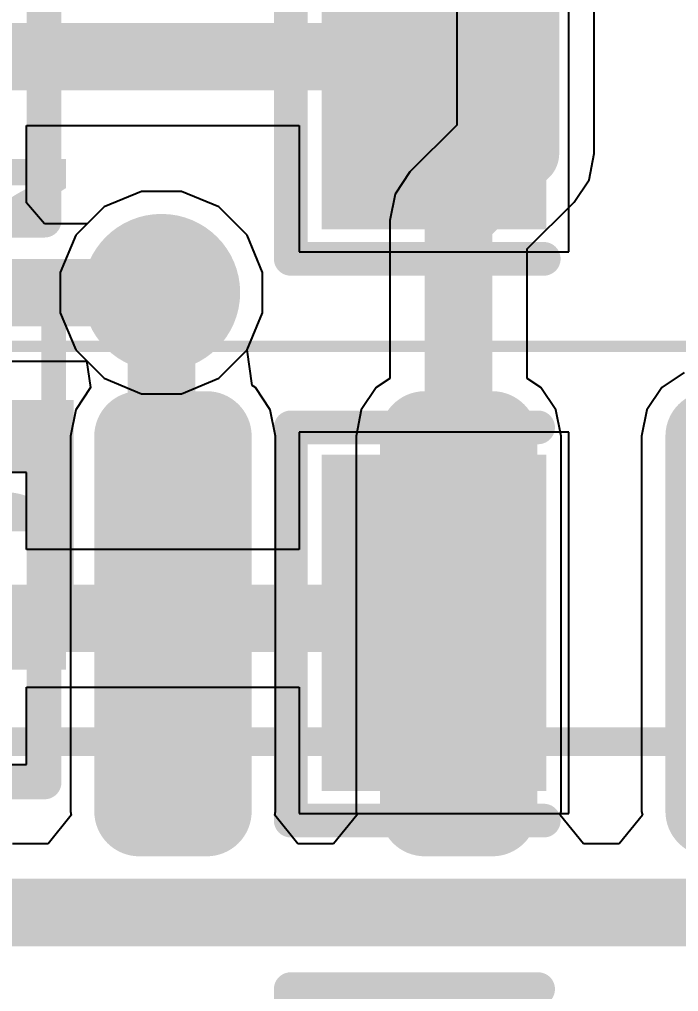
# Model space of a CAD drawing. Header units: millimetres. Extents: x 95 to 305, y 96 to 295.
# Drawn here: x 177.618 to 180.55, y 119.752 to 124.079 of the extents above; entities that cross this region are included whole.
import ezdxf

# ---------------------------------------------------------------- set-up
doc = ezdxf.new("R2010")
doc.units = ezdxf.units.MM
for name, color, linetype in [('BottomLayer', 5, 'Continuous'), ('BottomOverlay', 54, 'Continuous'), ('BottomPaste', 16, 'Continuous'), ('BottomSolder', 6, 'Continuous'), ('Mechanical11', 56, 'Continuous'), ('Mechanical13', 56, 'Continuous'), ('Mechanical15', 56, 'Continuous'), ('TopLayer', 1, 'Continuous'), ('TopOverlay', 2, 'Continuous'), ('TopPaste', 8, 'Continuous'), ('TopSolder', 216, 'Continuous'), ('ViaHoleLayer', 16, 'Continuous')]:
    doc.layers.add(name, color=color, linetype=linetype)
doc.styles.add('Arial', font='arial.ttf', dxfattribs={"height": 0.2})

# ---------------------------------------------------------------- blocks, each defined once
blk = doc.blocks.new('SOIC_14_B_59')
at = {"layer": 'BottomLayer'}
h = blk.add_hatch(color=5, dxfattribs=at)
edge = h.paths.add_edge_path()
edge.add_arc((-3.27599929, 0.15599918), 0.1499997, 90, 180)
edge.add_line((-3.42599899, 0.15599918), (-3.42599899, -0.14400022))
edge.add_arc((-3.27599929, -0.14400022), 0.1499997, 180, 270)
edge.add_line((-3.27599929, -0.29399992), (-1.60599755, -0.29399992))
edge.add_arc((-1.60599755, -0.14400022), 0.1499997, 270, 360)
edge.add_line((-1.45599785, -0.14400022), (-1.45599785, 0.15599918))
edge.add_arc((-1.60599755, 0.15599918), 0.1499997, 0, 90)
edge.add_line((-1.60599755, 0.30599888), (-3.27599929, 0.30599888))
h = blk.add_hatch(color=5, dxfattribs=at)
edge = h.paths.add_edge_path()
edge.add_arc((-3.27599929, -1.11400082), 0.1499997, 90, 180)
edge.add_line((-3.42599899, -1.11400082), (-3.42599899, -1.41400022))
edge.add_arc((-3.27599929, -1.41400022), 0.1499997, 180, 270)
edge.add_line((-3.27599929, -1.56399992), (-1.60599755, -1.56399992))
edge.add_arc((-1.60599755, -1.41400022), 0.1499997, 270, 360)
edge.add_line((-1.45599785, -1.41400022), (-1.45599785, -1.11400082))
edge.add_arc((-1.60599755, -1.11400082), 0.1499997, 0, 90)
edge.add_line((-1.60599755, -0.96400112), (-3.27599929, -0.96400112))
h = blk.add_hatch(color=5, dxfattribs=at)
edge = h.paths.add_edge_path()
edge.add_arc((-3.27599675, -2.38400082), 0.1499997, 90, 180)
edge.add_line((-3.42599645, -2.38400082), (-3.42599645, -2.68400022))
edge.add_arc((-3.27599675, -2.68400022), 0.1499997, 180, 270)
edge.add_line((-3.27599675, -2.83399992), (-1.60599501, -2.83399992))
edge.add_arc((-1.60599501, -2.68400022), 0.1499997, 270, 360)
edge.add_line((-1.45599531, -2.68400022), (-1.45599531, -2.38400082))
edge.add_arc((-1.60599501, -2.38400082), 0.1499997, 0, 90)
edge.add_line((-1.60599501, -2.23400112), (-3.27599675, -2.23400112))
at = {"layer": 'BottomPaste'}
h = blk.add_hatch(color=16, dxfattribs=at)
edge = h.paths.add_edge_path()
edge.add_arc((-3.27599929, 0.15599918), 0.1499997, 90, 180)
edge.add_line((-3.42599899, 0.15599918), (-3.42599899, -0.14400022))
edge.add_arc((-3.27599929, -0.14400022), 0.1499997, 180, 270)
edge.add_line((-3.27599929, -0.29399992), (-1.60599755, -0.29399992))
edge.add_arc((-1.60599755, -0.14400022), 0.1499997, 270, 360)
edge.add_line((-1.45599785, -0.14400022), (-1.45599785, 0.15599918))
edge.add_arc((-1.60599755, 0.15599918), 0.1499997, 0, 90)
edge.add_line((-1.60599755, 0.30599888), (-3.27599929, 0.30599888))
h = blk.add_hatch(color=16, dxfattribs=at)
edge = h.paths.add_edge_path()
edge.add_arc((-3.27599929, -1.11400082), 0.1499997, 90, 180)
edge.add_line((-3.42599899, -1.11400082), (-3.42599899, -1.41400022))
edge.add_arc((-3.27599929, -1.41400022), 0.1499997, 180, 270)
edge.add_line((-3.27599929, -1.56399992), (-1.60599755, -1.56399992))
edge.add_arc((-1.60599755, -1.41400022), 0.1499997, 270, 360)
edge.add_line((-1.45599785, -1.41400022), (-1.45599785, -1.11400082))
edge.add_arc((-1.60599755, -1.11400082), 0.1499997, 0, 90)
edge.add_line((-1.60599755, -0.96400112), (-3.27599929, -0.96400112))
h = blk.add_hatch(color=16, dxfattribs=at)
edge = h.paths.add_edge_path()
edge.add_arc((-3.27599675, -2.38400082), 0.1499997, 90, 180)
edge.add_line((-3.42599645, -2.38400082), (-3.42599645, -2.68400022))
edge.add_arc((-3.27599675, -2.68400022), 0.1499997, 180, 270)
edge.add_line((-3.27599675, -2.83399992), (-1.60599501, -2.83399992))
edge.add_arc((-1.60599501, -2.68400022), 0.1499997, 270, 360)
edge.add_line((-1.45599531, -2.68400022), (-1.45599531, -2.38400082))
edge.add_arc((-1.60599501, -2.38400082), 0.1499997, 0, 90)
edge.add_line((-1.60599501, -2.23400112), (-3.27599675, -2.23400112))
at = {"layer": 'BottomSolder'}
h = blk.add_hatch(color=6, dxfattribs=at)
edge = h.paths.add_edge_path()
edge.add_arc((-3.27599929, 0.15599918), 0.1999996, 90, 180)
edge.add_line((-3.47599889, 0.15599918), (-3.47599889, -0.14400022))
edge.add_arc((-3.27599929, -0.14400022), 0.1999996, 180, 270)
edge.add_line((-3.27599929, -0.34399982), (-1.60599755, -0.34399982))
edge.add_arc((-1.60599755, -0.14400022), 0.1999996, 270, 360)
edge.add_line((-1.40599795, -0.14400022), (-1.40599795, 0.15599918))
edge.add_arc((-1.60599755, 0.15599918), 0.1999996, 0, 90)
edge.add_line((-1.60599755, 0.35599878), (-3.27599929, 0.35599878))
h = blk.add_hatch(color=6, dxfattribs=at)
edge = h.paths.add_edge_path()
edge.add_arc((-3.27599929, -1.11400082), 0.1999996, 90, 180)
edge.add_line((-3.47599889, -1.11400082), (-3.47599889, -1.41400022))
edge.add_arc((-3.27599929, -1.41400022), 0.1999996, 180, 270)
edge.add_line((-3.27599929, -1.61399982), (-1.60599755, -1.61399982))
edge.add_arc((-1.60599755, -1.41400022), 0.1999996, 270, 360)
edge.add_line((-1.40599795, -1.41400022), (-1.40599795, -1.11400082))
edge.add_arc((-1.60599755, -1.11400082), 0.1999996, 0, 90)
edge.add_line((-1.60599755, -0.9140012200000001), (-3.27599929, -0.9140012200000001))
h = blk.add_hatch(color=6, dxfattribs=at)
edge = h.paths.add_edge_path()
edge.add_arc((-3.27599675, -2.38400082), 0.1999996, 90, 180)
edge.add_line((-3.47599635, -2.38400082), (-3.47599635, -2.68400022))
edge.add_arc((-3.27599675, -2.68400022), 0.1999996, 180, 270)
edge.add_line((-3.27599675, -2.88399982), (-1.60599501, -2.88399982))
edge.add_arc((-1.60599501, -2.68400022), 0.1999996, 270, 360)
edge.add_line((-1.40599541, -2.68400022), (-1.40599541, -2.38400082))
edge.add_arc((-1.60599501, -2.38400082), 0.1999996, 0, 90.00000000000013)
edge.add_line((-1.60599501, -2.18400122), (-3.27599675, -2.18400122))
at = {"layer": 'Mechanical13', "const_width": 0.127}
blk.add_lwpolyline([(-1.91600074, -4.3190033), (-1.91600074, 4.330999719999999)], dxfattribs=at)
at = {"layer": 'Mechanical15', "const_width": 0.0499999}
blk.add_lwpolyline([(-3.67599976, -4.56900026), (-3.6760023, 4.58099922)], dxfattribs=at)
blk = doc.blocks.new('RES0805_83')
at = {"layer": 'TopLayer'}
for points in [[(-1.38780139, 0.67829938), (-0.4878006499999999, 0.67829938), (-0.4878006499999999, -0.7187006199999999), (-1.38780139, -0.7187006199999999)], [(0.49219993, 0.67829938), (1.39220067, 0.67829938), (1.39220067, -0.7187006199999999), (0.49219993, -0.7187006199999999)]]:
    blk.add_hatch(color=1, dxfattribs=at).paths.add_polyline_path(points)
at = {"layer": 'TopPaste'}
for points in [[(-1.38780139, 0.67829938), (-0.4878006499999999, 0.67829938), (-0.4878006499999999, -0.7187006199999999), (-1.38780139, -0.7187006199999999)], [(0.49219993, 0.67829938), (1.39220067, 0.67829938), (1.39220067, -0.7187006199999999), (0.49219993, -0.7187006199999999)]]:
    blk.add_hatch(color=8, dxfattribs=at).paths.add_polyline_path(points)
at = {"layer": 'TopSolder'}
for points in [[(-1.43780129, 0.72829928), (-0.43780075, 0.72829928), (-0.43780075, -0.76870052), (-1.43780129, -0.76870052)], [(0.44220003, 0.72829928), (1.44220057, 0.72829928), (1.44220057, -0.76870052), (0.44220003, -0.76870052)]]:
    blk.add_hatch(color=216, dxfattribs=at).paths.add_polyline_path(points)
at = {"layer": 'TopOverlay', "const_width": 0.1499997}
for points in [[(-1.57500066, 0.8500008399999999), (-0.47500032, 0.8500008399999999)], [(0.47500032, 0.8500008399999999), (1.57500066, 0.8500008399999999)], [(-1.57500066, -0.87499952), (-1.57500066, 0.8249996199999998)], [(1.57500066, -0.87499952), (1.57500066, 0.8249996199999998)], [(-1.57500066, -0.90000074), (-0.4499991, -0.90000074)], [(0.47500032, -0.90000074), (1.57500066, -0.90000074)]]:
    blk.add_lwpolyline(points, dxfattribs=at)
at = {"layer": 'TopOverlay', "const_width": 0.07499858}
for points in [[(-1.61250122, 0.8500008399999999, 1), (-1.5375001, 0.8500008399999999, 1)], [(-0.5125008799999999, 0.8500008399999999, 1), (-0.43749976, 0.8500008399999999, 1)], [(0.43749976, 0.8500008399999999, 1), (0.5125008799999999, 0.8500008399999999, 1)], [(1.5375001, 0.8500008399999999, 1), (1.61250122, 0.8500008399999999, 1)], [(-1.61250122, 0.8249996199999998, 1), (-1.5375001, 0.8249996199999998, 1)], [(1.5375001, 0.8249996199999998, 1), (1.61250122, 0.8249996199999998, 1)], [(-1.61250122, -0.87499952, 1), (-1.5375001, -0.87499952, 1)], [(1.5375001, -0.87499952, 1), (1.61250122, -0.87499952, 1)], [(-1.61250122, -0.90000074, 1), (-1.5375001, -0.90000074, 1)], [(-0.4874996599999999, -0.90000074, 1), (-0.41249854, -0.90000074, 1)], [(0.43749976, -0.90000074, 1), (0.5125008799999999, -0.90000074, 1)], [(1.5375001, -0.90000074, 1), (1.61250122, -0.90000074, 1)]]:
    blk.add_lwpolyline(points, format="xyb", close=True, dxfattribs=at)
blk = doc.blocks.new('RES0805_84')
at = {"layer": 'TopLayer'}
for points in [[(-1.38780139, 0.67829938), (-0.4878006499999999, 0.67829938), (-0.4878006499999999, -0.7187006199999999), (-1.38780139, -0.7187006199999999)], [(0.49219993, 0.67829938), (1.39220067, 0.67829938), (1.39220067, -0.7187006199999999), (0.49219993, -0.7187006199999999)]]:
    blk.add_hatch(color=1, dxfattribs=at).paths.add_polyline_path(points)
at = {"layer": 'TopPaste'}
for points in [[(-1.38780139, 0.67829938), (-0.4878006499999999, 0.67829938), (-0.4878006499999999, -0.7187006199999999), (-1.38780139, -0.7187006199999999)], [(0.49219993, 0.67829938), (1.39220067, 0.67829938), (1.39220067, -0.7187006199999999), (0.49219993, -0.7187006199999999)]]:
    blk.add_hatch(color=8, dxfattribs=at).paths.add_polyline_path(points)
at = {"layer": 'TopSolder'}
for points in [[(-1.43780129, 0.72829928), (-0.43780075, 0.72829928), (-0.43780075, -0.76870052), (-1.43780129, -0.76870052)], [(0.44220003, 0.72829928), (1.44220057, 0.72829928), (1.44220057, -0.76870052), (0.44220003, -0.76870052)]]:
    blk.add_hatch(color=216, dxfattribs=at).paths.add_polyline_path(points)
at = {"layer": 'TopOverlay', "const_width": 0.1499997}
for points in [[(-1.57500066, 0.8500008399999999), (-0.47500032, 0.8500008399999999)], [(0.47500032, 0.8500008399999999), (1.57500066, 0.8500008399999999)], [(-1.57500066, -0.87499952), (-1.57500066, 0.8249996199999998)], [(1.57500066, -0.87499952), (1.57500066, 0.8249996199999998)], [(-1.57500066, -0.90000074), (-0.4499991, -0.90000074)], [(0.47500032, -0.90000074), (1.57500066, -0.90000074)]]:
    blk.add_lwpolyline(points, dxfattribs=at)
at = {"layer": 'TopOverlay', "const_width": 0.07499858}
for points in [[(-1.61250122, 0.8500008399999999, 1), (-1.5375001, 0.8500008399999999, 1)], [(-0.5125008799999999, 0.8500008399999999, 1), (-0.43749976, 0.8500008399999999, 1)], [(0.43749976, 0.8500008399999999, 1), (0.5125008799999999, 0.8500008399999999, 1)], [(1.5375001, 0.8500008399999999, 1), (1.61250122, 0.8500008399999999, 1)], [(-1.61250122, 0.8249996199999998, 1), (-1.5375001, 0.8249996199999998, 1)], [(1.5375001, 0.8249996199999998, 1), (1.61250122, 0.8249996199999998, 1)], [(-1.61250122, -0.87499952, 1), (-1.5375001, -0.87499952, 1)], [(1.5375001, -0.87499952, 1), (1.61250122, -0.87499952, 1)], [(-1.61250122, -0.90000074, 1), (-1.5375001, -0.90000074, 1)], [(-0.4874996599999999, -0.90000074, 1), (-0.41249854, -0.90000074, 1)], [(0.43749976, -0.90000074, 1), (0.5125008799999999, -0.90000074, 1)], [(1.5375001, -0.90000074, 1), (1.61250122, -0.90000074, 1)]]:
    blk.add_lwpolyline(points, format="xyb", close=True, dxfattribs=at)
blk = doc.blocks.new('RES0805_85')
at = {"layer": 'TopLayer'}
for points in [[(-1.38780139, 0.67829938), (-0.4878006499999999, 0.67829938), (-0.4878006499999999, -0.7187006199999999), (-1.38780139, -0.7187006199999999)], [(0.49219993, 0.67829938), (1.39220067, 0.67829938), (1.39220067, -0.7187006199999999), (0.49219993, -0.7187006199999999)]]:
    blk.add_hatch(color=1, dxfattribs=at).paths.add_polyline_path(points)
at = {"layer": 'TopPaste'}
for points in [[(-1.38780139, 0.67829938), (-0.4878006499999999, 0.67829938), (-0.4878006499999999, -0.7187006199999999), (-1.38780139, -0.7187006199999999)], [(0.49219993, 0.67829938), (1.39220067, 0.67829938), (1.39220067, -0.7187006199999999), (0.49219993, -0.7187006199999999)]]:
    blk.add_hatch(color=8, dxfattribs=at).paths.add_polyline_path(points)
at = {"layer": 'TopSolder'}
for points in [[(-1.43780129, 0.72829928), (-0.43780075, 0.72829928), (-0.43780075, -0.76870052), (-1.43780129, -0.76870052)], [(0.44220003, 0.72829928), (1.44220057, 0.72829928), (1.44220057, -0.76870052), (0.44220003, -0.76870052)]]:
    blk.add_hatch(color=216, dxfattribs=at).paths.add_polyline_path(points)
at = {"layer": 'TopOverlay', "const_width": 0.1499997}
for points in [[(-1.57500066, 0.8500008399999999), (-0.47500032, 0.8500008399999999)], [(0.47500032, 0.8500008399999999), (1.57500066, 0.8500008399999999)], [(-1.57500066, -0.87499952), (-1.57500066, 0.8249996199999998)], [(1.57500066, -0.87499952), (1.57500066, 0.8249996199999998)], [(-1.57500066, -0.90000074), (-0.4499991, -0.90000074)], [(0.47500032, -0.90000074), (1.57500066, -0.90000074)]]:
    blk.add_lwpolyline(points, dxfattribs=at)
at = {"layer": 'TopOverlay', "const_width": 0.07499858}
for points in [[(-1.61250122, 0.8500008399999999, 1), (-1.5375001, 0.8500008399999999, 1)], [(-0.5125008799999999, 0.8500008399999999, 1), (-0.43749976, 0.8500008399999999, 1)], [(0.43749976, 0.8500008399999999, 1), (0.5125008799999999, 0.8500008399999999, 1)], [(1.5375001, 0.8500008399999999, 1), (1.61250122, 0.8500008399999999, 1)], [(-1.61250122, 0.8249996199999998, 1), (-1.5375001, 0.8249996199999998, 1)], [(1.5375001, 0.8249996199999998, 1), (1.61250122, 0.8249996199999998, 1)], [(-1.61250122, -0.87499952, 1), (-1.5375001, -0.87499952, 1)], [(1.5375001, -0.87499952, 1), (1.61250122, -0.87499952, 1)], [(-1.61250122, -0.90000074, 1), (-1.5375001, -0.90000074, 1)], [(-0.4874996599999999, -0.90000074, 1), (-0.41249854, -0.90000074, 1)], [(0.43749976, -0.90000074, 1), (0.5125008799999999, -0.90000074, 1)], [(1.5375001, -0.90000074, 1), (1.61250122, -0.90000074, 1)]]:
    blk.add_lwpolyline(points, format="xyb", close=True, dxfattribs=at)
blk = doc.blocks.new('LED0603_GREEN_139')
at = {"layer": 'TopLayer'}
for points in [[(-1.09995843, 0.49992153), (-0.39995729, 0.49992153), (-0.39995729, -0.50007901), (-1.09995843, -0.50007901)], [(0.40003857, 0.49992153), (1.10003971, 0.49992153), (1.10003971, -0.50007901), (0.40003857, -0.50007901)]]:
    blk.add_hatch(color=1, dxfattribs=at).paths.add_polyline_path(points)
at = {"layer": 'TopPaste'}
for points in [[(-1.09995843, 0.49992153), (-0.39995729, 0.49992153), (-0.39995729, -0.50007901), (-1.09995843, -0.50007901)], [(0.40003857, 0.49992153), (1.10003971, 0.49992153), (1.10003971, -0.50007901), (0.40003857, -0.50007901)]]:
    blk.add_hatch(color=8, dxfattribs=at).paths.add_polyline_path(points)
at = {"layer": 'TopSolder'}
for points in [[(-1.14995833, 0.54992143), (-0.34995739, 0.54992143), (-0.34995739, -0.55007891), (-1.14995833, -0.55007891)], [(0.35003867, 0.54992143), (1.15003961, 0.54992143), (1.15003961, -0.55007891), (0.35003867, -0.55007891)]]:
    blk.add_hatch(color=216, dxfattribs=at).paths.add_polyline_path(points)
at = {"layer": 'Mechanical11', "const_width": 0.0999998}
for points in [[(-1.29996184, 0.6999224), (1.30003804, 0.6999224)], [(-1.29996184, -0.7000798799999999), (-1.29996184, 0.6999224)], [(1.30003804, -0.7000798799999999), (1.30003804, 0.6999224)], [(-1.29996184, -0.7000798799999999), (1.30003804, -0.7000798799999999)]]:
    blk.add_lwpolyline(points, dxfattribs=at)
at = {"layer": 'Mechanical11', "const_width": 0.0499999}
for points in [[(-1.32496052, 0.6999224, 1), (-1.27496316, 0.6999224, 1)], [(-1.32496052, 0.6999224, 1), (-1.27496316, 0.6999224, 1)], [(1.27503936, 0.6999224, 1), (1.32503672, 0.6999224, 1)], [(1.27503936, 0.6999224, 1), (1.32503672, 0.6999224, 1)], [(-1.32496052, -0.7000798799999999, 1), (-1.27496316, -0.7000798799999999, 1)], [(-1.32496052, -0.7000798799999999, 1), (-1.27496316, -0.7000798799999999, 1)], [(1.27503936, -0.7000798799999999, 1), (1.32503672, -0.7000798799999999, 1)], [(1.27503936, -0.7000798799999999, 1), (1.32503672, -0.7000798799999999, 1)]]:
    blk.add_lwpolyline(points, format="xyb", close=True, dxfattribs=at)
at = {"layer": 'Mechanical15', "const_width": 0.0999998}
for points in [[(-0.7999603, 0.3999229999999999), (0.8000390399999999, 0.3999229999999999)], [(-0.7999603, -0.40007794), (-0.7999603, 0.3999229999999999)], [(-0.69996304, -0.40008048), (-0.69996304, 0.39992046)], [(-0.5999606999999999, -0.40007794), (-0.5999606999999999, 0.39992046)], [(-0.4999634399999999, 0.39992046), (-0.49995836, -0.40008048)], [(0.8000390399999999, -0.40007794), (0.8000390399999999, 0.3999229999999999)], [(-0.7999603, -0.40007794), (0.8000390399999999, -0.40007794)]]:
    blk.add_lwpolyline(points, dxfattribs=at)
at = {"layer": 'Mechanical15', "const_width": 0.0499999}
for points in [[(-0.8249589799999999, 0.3999229999999999, 1), (-0.77496162, 0.3999229999999999, 1)], [(-0.8249589799999999, 0.3999229999999999, 1), (-0.77496162, 0.3999229999999999, 1)], [(-0.7249617199999999, 0.39992046, 1), (-0.6749643599999999, 0.39992046, 1)], [(-0.62495938, 0.39992046, 1), (-0.57496202, 0.39992046, 1)], [(-0.52496212, 0.39992046, 1), (-0.47496476, 0.39992046, 1)], [(0.77504036, 0.3999229999999999, 1), (0.8250377199999999, 0.3999229999999999, 1)], [(0.77504036, 0.3999229999999999, 1), (0.8250377199999999, 0.3999229999999999, 1)], [(-0.8249589799999999, -0.40007794, 1), (-0.77496162, -0.40007794, 1)], [(-0.8249589799999999, -0.40007794, 1), (-0.77496162, -0.40007794, 1)], [(-0.7249617199999999, -0.40008048, 1), (-0.6749643599999999, -0.40008048, 1)], [(-0.62495938, -0.40007794, 1), (-0.57496202, -0.40007794, 1)], [(-0.52495704, -0.40008048, 1), (-0.4749596799999999, -0.40008048, 1)], [(0.77504036, -0.40007794, 1), (0.8250377199999999, -0.40007794, 1)], [(0.77504036, -0.40007794, 1), (0.8250377199999999, -0.40007794, 1)]]:
    blk.add_lwpolyline(points, format="xyb", close=True, dxfattribs=at)
at = {"layer": 'TopOverlay', "const_width": 0.1499997}
for points in [[(-1.32995924, -0.7300798199999999), (-1.32995924, 0.72992234)], [(-1.32995924, 0.72992234), (-0.4250004199999999, 0.72992234)], [(0.4250004199999999, 0.72992234), (1.33003798, 0.72992234)], [(1.33003798, -0.7300798199999999), (1.33003798, 0.72992234)], [(-0.22500082, -0.5499989), (-0.22500082, 0.5499989)], [(-1.32995924, -0.7300798199999999), (-0.3999992, -0.7300798199999999)], [(0.4250004199999999, -0.7300798199999999), (1.33003798, -0.7300798199999999)]]:
    blk.add_lwpolyline(points, dxfattribs=at)
at = {"layer": 'TopOverlay', "const_width": 0.07499858}
for points in [[(-1.3674598, 0.72992234, 1), (-1.29245868, 0.72992234, 1)], [(-1.3674598, 0.72992234, 1), (-1.29245868, 0.72992234, 1)], [(-0.46250098, 0.72992234, 1), (-0.38749986, 0.72992234, 1)], [(0.38749986, 0.72992234, 1), (0.46250098, 0.72992234, 1)], [(1.29253742, 0.72992234, 1), (1.36753854, 0.72992234, 1)], [(1.29253742, 0.72992234, 1), (1.36753854, 0.72992234, 1)], [(-0.26250138, 0.5499989, 1), (-0.18750026, 0.5499989, 1)], [(-0.26250138, -0.5499989, 1), (-0.18750026, -0.5499989, 1)], [(-1.3674598, -0.7300798199999999, 1), (-1.29245868, -0.7300798199999999, 1)], [(-1.3674598, -0.7300798199999999, 1), (-1.29245868, -0.7300798199999999, 1)], [(-0.43749976, -0.7300798199999999, 1), (-0.36249864, -0.7300798199999999, 1)], [(0.38749986, -0.7300798199999999, 1), (0.46250098, -0.7300798199999999, 1)], [(1.29253742, -0.7300798199999999, 1), (1.36753854, -0.7300798199999999, 1)], [(1.29253742, -0.7300798199999999, 1), (1.36753854, -0.7300798199999999, 1)]]:
    blk.add_lwpolyline(points, format="xyb", close=True, dxfattribs=at)
blk = doc.blocks.new('LED0603_GREEN_140')
at = {"layer": 'TopLayer'}
for points in [[(-1.09995843, 0.49992153), (-0.39995729, 0.49992153), (-0.39995729, -0.50007901), (-1.09995843, -0.50007901)], [(0.40003857, 0.49992153), (1.10003971, 0.49992153), (1.10003971, -0.50007901), (0.40003857, -0.50007901)]]:
    blk.add_hatch(color=1, dxfattribs=at).paths.add_polyline_path(points)
at = {"layer": 'TopPaste'}
for points in [[(-1.09995843, 0.49992153), (-0.39995729, 0.49992153), (-0.39995729, -0.50007901), (-1.09995843, -0.50007901)], [(0.40003857, 0.49992153), (1.10003971, 0.49992153), (1.10003971, -0.50007901), (0.40003857, -0.50007901)]]:
    blk.add_hatch(color=8, dxfattribs=at).paths.add_polyline_path(points)
at = {"layer": 'TopSolder'}
for points in [[(-1.14995833, 0.54992143), (-0.34995739, 0.54992143), (-0.34995739, -0.55007891), (-1.14995833, -0.55007891)], [(0.35003867, 0.54992143), (1.15003961, 0.54992143), (1.15003961, -0.55007891), (0.35003867, -0.55007891)]]:
    blk.add_hatch(color=216, dxfattribs=at).paths.add_polyline_path(points)
at = {"layer": 'Mechanical11', "const_width": 0.0999998}
for points in [[(-1.29996184, 0.6999224), (1.30003804, 0.6999224)], [(-1.29996184, -0.7000798799999999), (-1.29996184, 0.6999224)], [(1.30003804, -0.7000798799999999), (1.30003804, 0.6999224)], [(-1.29996184, -0.7000798799999999), (1.30003804, -0.7000798799999999)]]:
    blk.add_lwpolyline(points, dxfattribs=at)
at = {"layer": 'Mechanical11', "const_width": 0.0499999}
for points in [[(-1.32496052, 0.6999224, 1), (-1.27496316, 0.6999224, 1)], [(-1.32496052, 0.6999224, 1), (-1.27496316, 0.6999224, 1)], [(1.27503936, 0.6999224, 1), (1.32503672, 0.6999224, 1)], [(1.27503936, 0.6999224, 1), (1.32503672, 0.6999224, 1)], [(-1.32496052, -0.7000798799999999, 1), (-1.27496316, -0.7000798799999999, 1)], [(-1.32496052, -0.7000798799999999, 1), (-1.27496316, -0.7000798799999999, 1)], [(1.27503936, -0.7000798799999999, 1), (1.32503672, -0.7000798799999999, 1)], [(1.27503936, -0.7000798799999999, 1), (1.32503672, -0.7000798799999999, 1)]]:
    blk.add_lwpolyline(points, format="xyb", close=True, dxfattribs=at)
at = {"layer": 'Mechanical15', "const_width": 0.0999998}
for points in [[(-0.7999603, 0.3999229999999999), (0.8000390399999999, 0.3999229999999999)], [(-0.7999603, -0.40007794), (-0.7999603, 0.3999229999999999)], [(-0.69996304, -0.40008048), (-0.69996304, 0.39992046)], [(-0.5999606999999999, -0.40007794), (-0.5999606999999999, 0.39992046)], [(-0.4999634399999999, 0.39992046), (-0.49995836, -0.40008048)], [(0.8000390399999999, -0.40007794), (0.8000390399999999, 0.3999229999999999)], [(-0.7999603, -0.40007794), (0.8000390399999999, -0.40007794)]]:
    blk.add_lwpolyline(points, dxfattribs=at)
at = {"layer": 'Mechanical15', "const_width": 0.0499999}
for points in [[(-0.8249589799999999, 0.3999229999999999, 1), (-0.77496162, 0.3999229999999999, 1)], [(-0.8249589799999999, 0.3999229999999999, 1), (-0.77496162, 0.3999229999999999, 1)], [(-0.7249617199999999, 0.39992046, 1), (-0.6749643599999999, 0.39992046, 1)], [(-0.62495938, 0.39992046, 1), (-0.57496202, 0.39992046, 1)], [(-0.52496212, 0.39992046, 1), (-0.47496476, 0.39992046, 1)], [(0.77504036, 0.3999229999999999, 1), (0.8250377199999999, 0.3999229999999999, 1)], [(0.77504036, 0.3999229999999999, 1), (0.8250377199999999, 0.3999229999999999, 1)], [(-0.8249589799999999, -0.40007794, 1), (-0.77496162, -0.40007794, 1)], [(-0.8249589799999999, -0.40007794, 1), (-0.77496162, -0.40007794, 1)], [(-0.7249617199999999, -0.40008048, 1), (-0.6749643599999999, -0.40008048, 1)], [(-0.62495938, -0.40007794, 1), (-0.57496202, -0.40007794, 1)], [(-0.52495704, -0.40008048, 1), (-0.4749596799999999, -0.40008048, 1)], [(0.77504036, -0.40007794, 1), (0.8250377199999999, -0.40007794, 1)], [(0.77504036, -0.40007794, 1), (0.8250377199999999, -0.40007794, 1)]]:
    blk.add_lwpolyline(points, format="xyb", close=True, dxfattribs=at)
at = {"layer": 'TopOverlay', "const_width": 0.1499997}
for points in [[(-1.32995924, -0.7300798199999999), (-1.32995924, 0.72992234)], [(-1.32995924, 0.72992234), (-0.4250004199999999, 0.72992234)], [(0.4250004199999999, 0.72992234), (1.33003798, 0.72992234)], [(1.33003798, -0.7300798199999999), (1.33003798, 0.72992234)], [(-0.22500082, -0.5499989), (-0.22500082, 0.5499989)], [(-1.32995924, -0.7300798199999999), (-0.3999992, -0.7300798199999999)], [(0.4250004199999999, -0.7300798199999999), (1.33003798, -0.7300798199999999)]]:
    blk.add_lwpolyline(points, dxfattribs=at)
at = {"layer": 'TopOverlay', "const_width": 0.07499858}
for points in [[(-1.3674598, 0.72992234, 1), (-1.29245868, 0.72992234, 1)], [(-1.3674598, 0.72992234, 1), (-1.29245868, 0.72992234, 1)], [(-0.46250098, 0.72992234, 1), (-0.38749986, 0.72992234, 1)], [(0.38749986, 0.72992234, 1), (0.46250098, 0.72992234, 1)], [(1.29253742, 0.72992234, 1), (1.36753854, 0.72992234, 1)], [(1.29253742, 0.72992234, 1), (1.36753854, 0.72992234, 1)], [(-0.26250138, 0.5499989, 1), (-0.18750026, 0.5499989, 1)], [(-0.26250138, -0.5499989, 1), (-0.18750026, -0.5499989, 1)], [(-1.3674598, -0.7300798199999999, 1), (-1.29245868, -0.7300798199999999, 1)], [(-1.3674598, -0.7300798199999999, 1), (-1.29245868, -0.7300798199999999, 1)], [(-0.43749976, -0.7300798199999999, 1), (-0.36249864, -0.7300798199999999, 1)], [(0.38749986, -0.7300798199999999, 1), (0.46250098, -0.7300798199999999, 1)], [(1.29253742, -0.7300798199999999, 1), (1.36753854, -0.7300798199999999, 1)], [(1.29253742, -0.7300798199999999, 1), (1.36753854, -0.7300798199999999, 1)]]:
    blk.add_lwpolyline(points, format="xyb", close=True, dxfattribs=at)

msp = doc.modelspace()

# ---------------------------------------------------------------- hatches: boundary and pattern name
at = {"layer": 'BottomLayer'}
h = msp.add_hatch(color=5, dxfattribs=at)
edge = h.paths.add_edge_path()
edge.add_arc((178.2499991, 122.86303088), 0.2999994, 0, 360)
at = {"layer": 'BottomSolder'}
h = msp.add_hatch(color=6, dxfattribs=at)
edge = h.paths.add_edge_path()
edge.add_arc((178.2499991, 122.86303088), 0.3499993, 0, 360)
at = {"layer": 'TopLayer'}
h = msp.add_hatch(color=1, dxfattribs=at)
edge = h.paths.add_edge_path()
edge.add_arc((178.2499991, 122.86303088), 0.2999994, 0, 360)
at = {"layer": 'TopSolder'}
h = msp.add_hatch(color=216, dxfattribs=at)
edge = h.paths.add_edge_path()
edge.add_arc((178.2499991, 122.86303088), 0.3499993, 0, 360)
at = {"layer": 'ViaHoleLayer'}
h = msp.add_hatch(color=16, dxfattribs=at)
edge = h.paths.add_edge_path()
edge.add_arc((178.2499991, 122.86303088), 0.1499997, 0, 360)

# ---------------------------------------------------------------- linework, layer by layer
at = {"layer": 'BottomLayer'}
for p, q in [((179.56312068, 124.20153214), (179.56312068, 123.60872662)), ((180.1748746, 123.48204158), (180.1748746, 124.20153214)), ((179.56312068, 123.60872662), (179.3549118, 123.40052028)), ((180.15159042, 123.36497552), (180.17487714, 123.48202888)), ((180.17487714, 123.48202888), (180.1748746, 123.48204158)), ((179.3549118, 123.40052028), (179.28860764, 123.30128502)), ((180.08528626, 123.26574026), (180.15159042, 123.36497552)), ((178.1604895, 123.31302998), (177.99509486, 123.2445211)), ((178.3395087, 123.31302998), (178.1604895, 123.31302998)), ((178.50490334, 123.2445211), (178.3395087, 123.31302998)), ((179.28860764, 123.30128502), (179.26532092, 123.18423166)), ((179.87707738, 123.05753138), (180.08527864, 123.26573518)), ((180.08527864, 123.26573518), (180.08528626, 123.26574026)), ((177.99509486, 123.2445211), (177.86850888, 123.11793512)), ((178.63148932, 123.11793512), (178.50490334, 123.2445211)), ((179.26532092, 123.18423166), (179.26532346, 123.18421896)), ((179.26532346, 123.18421896), (179.26532346, 122.48068214)), ((177.86850888, 123.11793512), (177.8, 122.95254048)), ((178.6999982, 122.95254048), (178.63148932, 123.11793512)), ((179.87707738, 122.48068214), (179.87707738, 123.05753138)), ((177.8, 122.95254048), (177.8, 122.77352128)), ((178.6999982, 122.77352128), (178.6999982, 122.95254048)), ((177.8, 122.77352128), (177.86850888, 122.60812664)), ((178.63148932, 122.60812918), (178.6999982, 122.77352128)), ((177.86850888, 122.60812664), (177.91610594, 122.56052958)), ((178.65298026, 122.45001164), (178.63148932, 122.60812918)), ((177.91610594, 122.56052958), (177.9349121, 122.44031392)), ((179.26532346, 122.48068214), (179.2049121, 122.440319)), ((179.93748874, 122.440319), (179.87707738, 122.48068214)), ((180.57414736, 122.50662316), (180.4749121, 122.440319)), ((177.9349121, 122.44031392), (177.86860794, 122.3410812)), ((178.66748874, 122.44031646), (178.65298026, 122.45001164)), ((178.7337929, 122.3410812), (178.66748874, 122.44031646)), ((179.2049121, 122.440319), (179.13860794, 122.34108374)), ((180.0037929, 122.34108374), (179.93748874, 122.440319)), ((180.4749121, 122.440319), (180.40860794, 122.34108374)), ((177.86860794, 122.3410812), (177.84532376, 122.22402784)), ((178.75707708, 122.22402784), (178.7337929, 122.3410812)), ((179.13860794, 122.34108374), (179.11532376, 122.22403038)), ((180.02707708, 122.22403038), (180.0037929, 122.34108374)), ((180.40860794, 122.34108374), (180.38532376, 122.22403038)), ((177.84532376, 122.22402784), (177.84532376, 120.55402864)), ((178.75707708, 120.55402864), (178.75707708, 122.22402784)), ((179.11532376, 122.22403038), (179.11532376, 120.55403118)), ((180.02707708, 120.55403118), (180.02707708, 122.22403038)), ((180.38532376, 122.22403038), (180.38532376, 120.55403118)), ((177.8487299, 120.5369065), (177.7455805, 120.40990396)), ((177.84532376, 120.55402864), (177.8487299, 120.5369065)), ((178.75367094, 120.5369065), (178.75707708, 120.55402864)), ((178.85682034, 120.40990396), (178.75367094, 120.5369065)), ((179.1187299, 120.5369065), (179.0155805, 120.40990396)), ((179.11532376, 120.55403118), (179.1187299, 120.5369065)), ((180.02367094, 120.5369065), (180.02707708, 120.55403118)), ((180.12682034, 120.40990396), (180.02367094, 120.5369065)), ((180.3887299, 120.5369065), (180.2855805, 120.40990396)), ((180.38532376, 120.55403118), (180.3887299, 120.5369065)), ((177.7455805, 120.40990396), (177.58682034, 120.40990396)), ((179.0155805, 120.40990396), (178.85682034, 120.40990396)), ((180.2855805, 120.40990396), (180.12682034, 120.40990396))]:
    msp.add_line(p, q, dxfattribs=at)
at = {"layer": 'BottomLayer', "const_width": 0.2999994}
for points in [[(179.86899764, 123.48202888), (179.86899764, 125.05003184)], [(179.57120042, 123.18423166), (179.86899764, 123.48202888)], [(179.57120042, 121.38903078), (179.57120042, 123.18423166)], [(178.2499991, 121.69022652), (178.2499991, 122.86303088)], [(178.2499991, 121.69022652), (178.299999, 121.64022662)], [(178.17500052, 121.51522814), (178.299999, 121.64022662)], [(178.17500052, 121.51522814), (178.30120042, 121.38902824)], [(176.53400558, 120.104027), (181.51599714, 120.104027)]]:
    msp.add_lwpolyline(points, dxfattribs=at)
at = {"layer": 'BottomLayer', "const_width": 0.1499997}
for points in [[(179.79399906, 123.48202888, 1), (179.94399622, 123.48202888, 1)], [(179.79399906, 123.48202888, 1), (179.94399622, 123.48202888, 1)], [(179.49620184, 123.18423166, 1), (179.646199, 123.18423166, 1)], [(179.49620184, 123.18423166, 1), (179.646199, 123.18423166, 1)], [(178.17500052, 122.86303088, 1), (178.32499768, 122.86303088, 1)], [(178.17500052, 121.69022652, 1), (178.32499768, 121.69022652, 1)], [(178.17500052, 121.69022652, 1), (178.32499768, 121.69022652, 1)], [(178.22500042, 121.64022662, 1), (178.37499758, 121.64022662, 1)], [(178.22500042, 121.64022662, 1), (178.37499758, 121.64022662, 1)], [(178.10000194, 121.51522814, 1), (178.2499991, 121.51522814, 1)], [(178.10000194, 121.51522814, 1), (178.2499991, 121.51522814, 1)], [(178.22620184, 121.38902824, 1), (178.376199, 121.38902824, 1)], [(179.49620184, 121.38903078, 1), (179.646199, 121.38903078, 1)]]:
    msp.add_lwpolyline(points, format="xyb", close=True, dxfattribs=at)
at = {"layer": 'TopLayer'}
for p, q in [((180.06219766, 123.04432846), (180.06219766, 124.74132786)), ((177.6500384, 123.26295388), (177.6500384, 123.60710864)), ((177.6500384, 123.60710864), (178.86220006, 123.60710864)), ((178.86220006, 123.60710864), (178.86220006, 123.04432846)), ((178.1604895, 123.31302998), (177.99509486, 123.2445211)), ((178.3395087, 123.31302998), (178.1604895, 123.31302998)), ((178.50490334, 123.2445211), (178.3395087, 123.31302998)), ((177.7296039, 123.16890784), (177.6500384, 123.26295388)), ((177.99509486, 123.2445211), (177.9194816, 123.16890784)), ((178.63148932, 123.11793512), (178.50490334, 123.2445211)), ((177.9194816, 123.16890784), (177.7296039, 123.16890784)), ((178.6999982, 122.95254048), (178.63148932, 123.11793512)), ((178.86220006, 123.04432846), (180.06219766, 123.04432846)), ((178.6999982, 122.77352128), (178.6999982, 122.95254048)), ((178.63148932, 122.60812664), (178.6999982, 122.77352128)), ((178.50490334, 122.48154066), (178.63148932, 122.60812664)), ((176.92431468, 122.55715392), (177.9194816, 122.55715392)), ((177.9194816, 122.55715392), (177.99509486, 122.48154066)), ((177.99509486, 122.48154066), (178.1604895, 122.41303178)), ((178.3395087, 122.41303178), (178.50490334, 122.48154066)), ((178.1604895, 122.41303178), (178.3395087, 122.41303178)), ((180.06219766, 122.24132778), (178.86220006, 122.24132778)), ((178.86220006, 122.24132778), (178.86220006, 121.71882692)), ((180.06219766, 120.54432838), (180.06219766, 122.24132778)), ((177.6500384, 122.06294866), (176.6500404, 122.06294866)), ((177.6500384, 121.71882692), (177.6500384, 122.06294866)), ((178.86220006, 121.71882692), (177.6500384, 121.71882692)), ((177.6500384, 120.76295126), (177.6500384, 121.107073)), ((177.6500384, 121.107073), (178.86220006, 121.107073)), ((178.86220006, 121.107073), (178.86220006, 120.54432838)), ((176.6500404, 120.76295126), (177.6500384, 120.76295126)), ((178.86220006, 120.54432838), (180.06219766, 120.54432838))]:
    msp.add_line(p, q, dxfattribs=at)
at = {"layer": 'TopLayer', "const_width": 0.2999994}
for points in [[(177.15007496, 123.9129856), (179.44204142, 123.9129856)], [(179.44204142, 123.9129856), (179.46219886, 123.89282816)], [(176.92431468, 122.86303088), (178.2499991, 122.86303088)], [(177.1500394, 121.41294996), (179.44207698, 121.41294996)], [(179.44207698, 121.41294996), (179.46219886, 121.39282808)]]:
    msp.add_lwpolyline(points, dxfattribs=at)
at = {"layer": 'TopLayer', "const_width": 0.1499997}
for points in [[(179.36704284, 123.9129856, 1), (179.51704, 123.9129856, 1)], [(179.36704284, 123.9129856, 1), (179.51704, 123.9129856, 1)], [(179.38720028, 123.89282816, 1), (179.53719744, 123.89282816, 1)], [(178.17500052, 122.86303088, 1), (178.32499768, 122.86303088, 1)], [(179.3670784, 121.41294996, 1), (179.51707556, 121.41294996, 1)], [(179.3670784, 121.41294996, 1), (179.51707556, 121.41294996, 1)], [(179.38720028, 121.39282808, 1), (179.53719744, 121.39282808, 1)]]:
    msp.add_lwpolyline(points, format="xyb", close=True, dxfattribs=at)

# ---------------------------------------------------------------- block references
for name, p in [('RES0805_85', (180.39999988, 123.91302878)), ('LED0603_GREEN_140', (176.40000026, 123.91302878)), ('RES0805_84', (180.39999988, 121.4130287)), ('LED0603_GREEN_139', (176.40000026, 121.4130287)), ('RES0805_83', (180.39999988, 118.91303116))]:
    msp.add_blockref(name, p)
at = {"rotation": 270}
msp.add_blockref('SOIC_14_B_59', (180.83520094, 118.94803236), dxfattribs=at)

# ---------------------------------------------------------------- texts
at = {"layer": 'BottomOverlay', "style": 'Arial', "text_generation_flag": 2}
msp.add_text('R54', height=1.00000054, rotation=270, dxfattribs=at).set_placement((176.82500068, 121.07023284))
msp.add_text('R56', height=1.00000054, dxfattribs=at).set_placement((177.97360138, 121.3848347))

doc.saveas('drawing.dxf')
